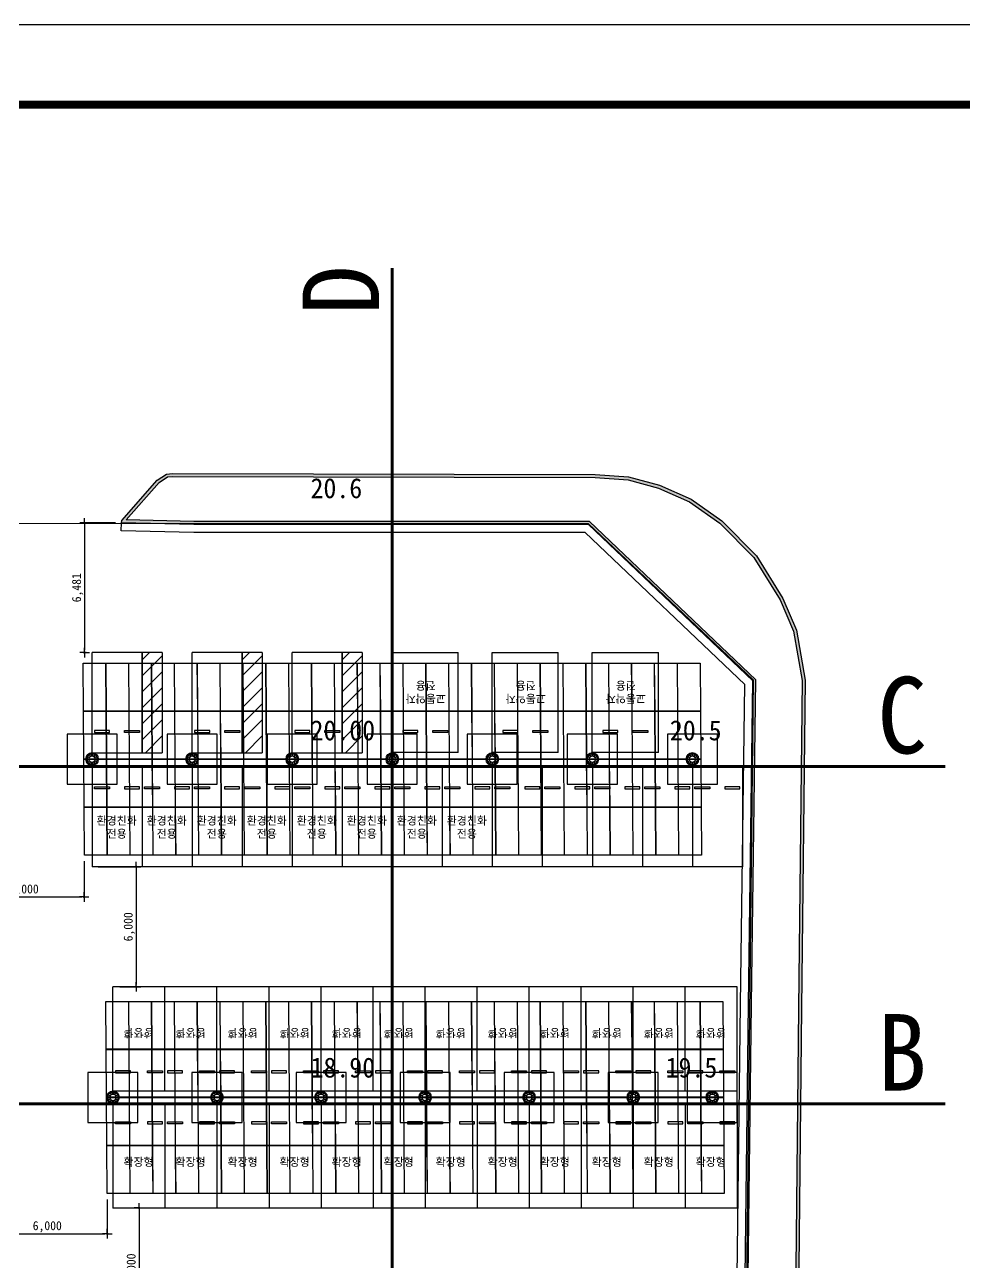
# Model space of a CAD drawing. Header units: millimetres. Extents: x 10297564 to 11610295, y -9287743 to -8409454.
# Drawn here: x 10612164 to 10659118, y -9230774 to -9168943 of the extents above; entities that cross this region are included whole.
import ezdxf
from ezdxf.enums import TextEntityAlignment as Align

# ---------------------------------------------------------------- set-up
doc = ezdxf.new("R2010")
doc.units = ezdxf.units.MM
doc.header["$LTSCALE"] = 100
for name, color, linetype, lineweight in [('Anchor Bolt', 2, 'Continuous', 0), ('BasePlate', 2, 'Continuous', 0), ('TITLE', 7, 'Continuous', 0)]:
    doc.layers.add(name, color=color, linetype=linetype, lineweight=lineweight)
for name, color, linetype in [('BOX', 7, 'Continuous'), ('BOX_Def', 8, 'Continuous'), ('CON', 2, 'Continuous'), ('E-BACK', 8, 'Continuous'), ('L형측구', 105, 'Continuous'), ('module', 5, 'Continuous'), ('PLATE', 6, 'Continuous'), ('TEX', 3, 'Continuous'), ('단면도', 140, 'Continuous'), ('지적', 6, 'Continuous'), ('표기', 6, 'Continuous'), ('현황선', 4, 'Continuous')]:
    doc.layers.add(name, color=color, linetype=linetype)
doc.styles.add('HL-S1', font='DotumChe.ttf')
doc.styles.add('KSHP', font='DotumChe.ttf')
doc.styles.add('각헤드라인엠', font='H2HDRM.TTF')
doc.dimstyles.new('HL-300', dxfattribs={"dimscale": 150, "dimtxt": 3, "dimasz": 0.8, "dimexe": 1.5, "dimexo": 2, "dimgap": 0.5, "dimtad": 1, "dimdec": 0, "dimzin": 0, "dimdsep": 46, "dimlunit": 6, "dimtxsty": 'HL-S1', "dimblk": 'HL-DOT', "dimcen": 1.5, "dimdle": 1.5, "dimclrd": 256, "dimclre": 256, "dimclrt": 3, "dimadec": 0, "dimazin": 0, "dimtfac": 1, "dimtdec": 0, "dimtix": 1, "dimtmove": 2, "dimatfit": 3, "dimldrblk": 'DOTSMALL', "dimfxl": 1.5, "dimtolj": 1, "dimtzin": 0, "dimlwd": -1, "dimarcsym": 0})

# ---------------------------------------------------------------- blocks, each defined once
blk = doc.blocks.new('A$C78AD5415')
at = {"layer": 'BOX', "const_width": 2}
blk.add_lwpolyline([(40, 20), (40, 574), (811, 574), (811, 20)], close=True, dxfattribs=at)
at = {"layer": 'BOX_Def'}
blk.add_lwpolyline([(0, 0), (841, 0), (841, 594), (0, 594)], close=True, dxfattribs=at)
blk = doc.blocks.new('HL-DOT')
at = {"color": 0, "linetype": 'ByBlock'}
for q in [(-2, 0), (0, 2), (0, -2), (2, 0)]:
    blk.add_line((0, 0), q, dxfattribs=at)
at = {"color": 0, "linetype": 'ByBlock', "const_width": 0.5}
blk.add_lwpolyline([(-0.25, 0, 1), (0.25, 0, 1)], format="xyb", close=True, dxfattribs=at)
blk = doc.blocks.new('*D890')
at = {"linetype": 'Continuous', "lineweight": -2, "ltscale": 2, "transparency": 16777216}
for p, q in [((10616693, -9193832), (10614927, -9193832)), ((10615230, -9200313), (10614927, -9200313))]:
    blk.add_line(p, q, dxfattribs=at)
at = {"ltscale": 2, "transparency": 16777216}
blk.add_line((10615152, -9193952), (10615152, -9200193), dxfattribs=at)
at = {"layer": 'defpoints', "color": 0, "linetype": 'Continuous', "ltscale": 2, "transparency": 16777216}
for p in [(10616993, -9193832), (10615152, -9200313), (10615530, -9200313)]:
    blk.add_point(p, dxfattribs=at)
at = {"linetype": 'Continuous', "ltscale": 2, "transparency": 16777216, "xscale": 120, "yscale": 120, "zscale": 120}
for p, rotation in [((10615152, -9193832), 90), ((10615152, -9200313), 270)]:
    blk.add_blockref('HL-DOT', p, dxfattribs=dict(at, rotation=rotation))
at = {"color": 3, "linetype": 'Continuous', "ltscale": 2, "transparency": 16777216, "insert": (10614809, -9197072), "char_height": 450, "attachment_point": 5, "rotation": 90, "style": 'HL-S1'}
blk.add_mtext('\\A1;6,481', dxfattribs=at)
blk = doc.blocks.new('_DotSmall')
at = {"color": 0, "linetype": 'ByBlock', "const_width": 0.5}
blk.add_lwpolyline([(-0.0625, 0, 1), (0.0625, 0, 1)], format="xyb", close=True, dxfattribs=at)
blk = doc.blocks.new('*D891')
at = {"linetype": 'Continuous', "lineweight": -2, "ltscale": 2, "transparency": 16777216}
for p, q in [((10615135, -9210734), (10615135, -9212746)), ((10609135, -9211103), (10609135, -9212746))]:
    blk.add_line(p, q, dxfattribs=at)
at = {"ltscale": 2, "transparency": 16777216}
blk.add_line((10609255, -9212521), (10615015, -9212521), dxfattribs=at)
at = {"layer": 'defpoints', "color": 0, "linetype": 'Continuous', "ltscale": 2, "transparency": 16777216}
for p in [(10609135, -9210803), (10615135, -9210434), (10615135, -9212521)]:
    blk.add_point(p, dxfattribs=at)
at = {"linetype": 'Continuous', "ltscale": 2, "transparency": 16777216, "xscale": 120, "yscale": 120, "zscale": 120, "rotation": 180}
blk.add_blockref('HL-DOT', (10609135, -9212521), dxfattribs=at)
at = {"linetype": 'Continuous', "ltscale": 2, "transparency": 16777216, "xscale": 120, "yscale": 120, "zscale": 120}
blk.add_blockref('HL-DOT', (10615135, -9212521), dxfattribs=at)
at = {"color": 3, "linetype": 'Continuous', "ltscale": 2, "transparency": 16777216, "insert": (10612135, -9212178), "char_height": 450, "attachment_point": 5, "style": 'HL-S1'}
blk.add_mtext('\\A1;6,000', dxfattribs=at)
blk = doc.blocks.new('*D892')
at = {"linetype": 'Continuous', "lineweight": -2, "ltscale": 2, "transparency": 16777216}
for p, q in [((10610290, -9227953), (10610290, -9229571)), ((10616290, -9227634), (10616290, -9229571))]:
    blk.add_line(p, q, dxfattribs=at)
at = {"ltscale": 2, "transparency": 16777216}
blk.add_line((10610410, -9229346), (10616170, -9229346), dxfattribs=at)
at = {"layer": 'defpoints', "color": 0, "linetype": 'Continuous', "ltscale": 2, "transparency": 16777216}
for p in [(10616290, -9227334), (10610290, -9227653), (10616290, -9229346)]:
    blk.add_point(p, dxfattribs=at)
at = {"linetype": 'Continuous', "ltscale": 2, "transparency": 16777216, "xscale": 120, "yscale": 120, "zscale": 120, "rotation": 180}
blk.add_blockref('HL-DOT', (10610290, -9229346), dxfattribs=at)
at = {"linetype": 'Continuous', "ltscale": 2, "transparency": 16777216, "xscale": 120, "yscale": 120, "zscale": 120}
blk.add_blockref('HL-DOT', (10616290, -9229346), dxfattribs=at)
at = {"color": 3, "linetype": 'Continuous', "ltscale": 2, "transparency": 16777216, "insert": (10613290, -9229003), "char_height": 450, "attachment_point": 5, "style": 'HL-S1'}
blk.add_mtext('\\A1;6,000', dxfattribs=at)
blk = doc.blocks.new('*D895')
at = {"linetype": 'Continuous', "lineweight": -2, "ltscale": 2, "transparency": 16777216}
for p, q in [((10615830, -9211013), (10617958, -9211013)), ((10616918, -9217013), (10617958, -9217013))]:
    blk.add_line(p, q, dxfattribs=at)
at = {"ltscale": 2, "transparency": 16777216}
blk.add_line((10617733, -9211133), (10617733, -9216893), dxfattribs=at)
at = {"layer": 'defpoints', "color": 0, "linetype": 'Continuous', "ltscale": 2, "transparency": 16777216}
for p in [(10615530, -9211013), (10616618, -9217013), (10617733, -9217013)]:
    blk.add_point(p, dxfattribs=at)
at = {"linetype": 'Continuous', "ltscale": 2, "transparency": 16777216, "xscale": 120, "yscale": 120, "zscale": 120}
for p, rotation in [((10617733, -9211013), 90), ((10617733, -9217013), 270)]:
    blk.add_blockref('HL-DOT', p, dxfattribs=dict(at, rotation=rotation))
at = {"color": 3, "linetype": 'Continuous', "ltscale": 2, "transparency": 16777216, "insert": (10617390, -9214013), "char_height": 450, "attachment_point": 5, "rotation": 90, "style": 'HL-S1'}
blk.add_mtext('\\A1;6,000', dxfattribs=at)
blk = doc.blocks.new('*D897')
at = {"linetype": 'Continuous', "lineweight": -2, "ltscale": 2, "transparency": 16777216}
for p, q in [((10616918, -9228063), (10618104, -9228063)), ((10616728, -9234063), (10618104, -9234063))]:
    blk.add_line(p, q, dxfattribs=at)
at = {"ltscale": 2, "transparency": 16777216}
blk.add_line((10617879, -9228183), (10617879, -9233943), dxfattribs=at)
at = {"layer": 'defpoints', "color": 0, "linetype": 'Continuous', "ltscale": 2, "transparency": 16777216}
for p in [(10616618, -9228063), (10616428, -9234063), (10617879, -9234063)]:
    blk.add_point(p, dxfattribs=at)
at = {"linetype": 'Continuous', "ltscale": 2, "transparency": 16777216, "xscale": 120, "yscale": 120, "zscale": 120}
for p, rotation in [((10617879, -9228063), 90), ((10617879, -9234063), 270)]:
    blk.add_blockref('HL-DOT', p, dxfattribs=dict(at, rotation=rotation))
at = {"color": 3, "linetype": 'Continuous', "ltscale": 2, "transparency": 16777216, "insert": (10617536, -9231063), "char_height": 450, "attachment_point": 5, "rotation": 90, "style": 'HL-S1'}
blk.add_mtext('\\A1;6,000', dxfattribs=at)
blk = doc.blocks.new('장애인주차')
at = {"color": 8, "linetype": 'ByBlock', "ltscale": 1.8}
for p, q in [((10523570, -9700603), (10520070, -9700603)), ((10520070, -9705603), (10520070, -9700603)), ((10522570, -9705603), (10522570, -9700603)), ((10520945, -9704503), (10520195, -9704503)), ((10520195, -9704503), (10520195, -9704603)), ((10520195, -9704603), (10520945, -9704603)), ((10520945, -9704603), (10520945, -9704503)), ((10521695, -9704503), (10522445, -9704503)), ((10521695, -9704603), (10521695, -9704503)), ((10522445, -9704603), (10521695, -9704603)), ((10522445, -9704503), (10522445, -9704603)), ((10520070, -9705603), (10523570, -9705603))]:
    blk.add_line(p, q, dxfattribs=at)
at = {"color": 8, "ltscale": 1.8}
for p, q in [((10522570, -9700603), (10522570, -9705603)), ((10522570, -9700965), (10522932, -9700603)), ((10522570, -9701765), (10523570, -9700765)), ((10523570, -9700603), (10523570, -9705603)), ((10522570, -9702565), (10523570, -9701565)), ((10522570, -9703365), (10523570, -9702365)), ((10522570, -9704165), (10523570, -9703165)), ((10522570, -9704965), (10523570, -9703965)), ((10522732, -9705603), (10523570, -9704765))]:
    blk.add_line(p, q, dxfattribs=at)
blk = doc.blocks.new('일반주차')
at = {"color": 8, "linetype": 'ByBlock', "ltscale": 1.8}
for p, q in [((10522570, -9706491), (10520070, -9706491)), ((10520070, -9711491), (10520070, -9706491)), ((10522570, -9711491), (10522570, -9706491)), ((10520945, -9710391), (10520195, -9710391)), ((10520195, -9710391), (10520195, -9710491)), ((10520195, -9710491), (10520945, -9710491)), ((10520945, -9710491), (10520945, -9710391)), ((10521695, -9710391), (10522445, -9710391)), ((10521695, -9710491), (10521695, -9710391)), ((10522445, -9710491), (10521695, -9710491)), ((10522445, -9710391), (10522445, -9710491)), ((10520070, -9711491), (10522570, -9711491))]:
    blk.add_line(p, q, dxfattribs=at)
blk = doc.blocks.new('약자주차')
at = {"color": 8, "linetype": 'ByBlock', "ltscale": 1.8}
for p, q in [((11405711, -10182275), (11409011, -10182275)), ((11405711, -10182275), (11405711, -10187275)), ((11409011, -10182275), (11409011, -10187275)), ((11406236, -10183375), (11406236, -10183275)), ((11406236, -10183275), (11406986, -10183275)), ((11406986, -10183375), (11406236, -10183375)), ((11406986, -10183275), (11406986, -10183375)), ((11408486, -10183275), (11407736, -10183275)), ((11407736, -10183275), (11407736, -10183375)), ((11407736, -10183375), (11408486, -10183375)), ((11408486, -10183375), (11408486, -10183275)), ((11409011, -10187275), (11405711, -10187275))]:
    blk.add_line(p, q, dxfattribs=at)
at = {"layer": 'TEX', "color": 6, "style": '각헤드라인엠'}
for s, p in [('교통약자', (11407339, -10185175)), ('전용', (11407339, -10185827))]:
    blk.add_text(s, height=400, dxfattribs=at).set_placement(p, align=Align.CENTER)
blk = doc.blocks.new('환경주차')
at = {"color": 8, "linetype": 'ByBlock', "ltscale": 1.8}
for p, q in [((11395581, -10182414), (11398081, -10182414)), ((11395581, -10182414), (11395581, -10187414)), ((11398081, -10182414), (11398081, -10187414)), ((11395706, -10183514), (11395706, -10183414)), ((11395706, -10183414), (11396456, -10183414)), ((11396456, -10183414), (11396456, -10183514)), ((11397956, -10183414), (11397206, -10183414)), ((11397206, -10183414), (11397206, -10183514)), ((11397956, -10183514), (11397956, -10183414)), ((11396456, -10183514), (11395706, -10183514)), ((11397206, -10183514), (11397956, -10183514)), ((11398081, -10187414), (11395581, -10187414))]:
    blk.add_line(p, q, dxfattribs=at)
at = {"layer": 'TEX', "color": 5, "style": '각헤드라인엠'}
for s, p in [('환경친화', (11396810, -10185314)), ('전용', (11396810, -10185967))]:
    blk.add_text(s, height=400, dxfattribs=at).set_placement(p, align=Align.CENTER)
blk = doc.blocks.new('확장주차')
at = {"color": 8, "linetype": 'ByBlock', "ltscale": 1.8}
for p, q in [((11400182, -10181968), (11402782, -10181968)), ((11400182, -10181968), (11400182, -10187168)), ((11402782, -10181968), (11402782, -10187168)), ((11400307, -10182968), (11400307, -10182868)), ((11400307, -10182868), (11401057, -10182868)), ((11401057, -10182868), (11401057, -10182968)), ((11402657, -10182868), (11401907, -10182868)), ((11401907, -10182868), (11401907, -10182968)), ((11402657, -10182968), (11402657, -10182868)), ((11401057, -10182968), (11400307, -10182968)), ((11401907, -10182968), (11402657, -10182968)), ((11402782, -10187168), (11400182, -10187168))]:
    blk.add_line(p, q, dxfattribs=at)
at = {"layer": 'TEX', "color": 3, "style": '각헤드라인엠'}
blk.add_text('확장형', height=400, dxfattribs=at).set_placement((11401461, -10185068), align=Align.CENTER)
blk = doc.blocks.new('ANCHOR_BOLT-PLAN-M24')
at = {"layer": 'E-BACK'}
for p, q in [((-26, 0), (26, 0)), ((-20, -4), (-18, 3)), ((0, 21), (-18, 10)), ((-18, 10), (-18, -10)), ((-13, 16), (-15, 12)), ((-13, 16), (-6, 17)), ((0, 26), (0, -26)), ((18, 10), (0, 21)), ((7, 20), (3, 19)), ((7, 20), (12, 14)), ((18, -10), (18, 10)), ((20, 4), (18, 7)), ((20, 4), (18, -3)), ((-20, -4), (-18, -7)), ((-18, -10), (0, -21)), ((-7, -20), (-12, -14)), ((-7, -20), (-3, -19)), ((0, -21), (18, -10)), ((13, -16), (6, -17)), ((13, -16), (15, -12))]:
    blk.add_line(p, q, dxfattribs=at)
for radius in [22, 12]:
    blk.add_circle((0, 0), radius, dxfattribs=at)
blk = doc.blocks.new('기초')
at = {"layer": 'BasePlate'}
for radius in [325, 159, 151]:
    blk.add_circle((10406084, -9713701), radius, dxfattribs=at)
at = {"layer": 'CON'}
blk.add_lwpolyline([(10404834, -9714951), (10407334, -9714951), (10407334, -9712451), (10404834, -9712451)], close=True, dxfattribs=at)
at = {"layer": 'PLATE'}
for points in [[(10405949, -9713616), (10405943, -9713627), (10405824, -9713558), (10405830, -9713548), (10405949, -9713616)], [(10406010, -9713560), (10405999, -9713566), (10405931, -9713447), (10405941, -9713441), (10406010, -9713560)], [(10406090, -9713542), (10406078, -9713542), (10406078, -9713405), (10406090, -9713405), (10406090, -9713542)], [(10406169, -9713566), (10406158, -9713560), (10406227, -9713441), (10406237, -9713447), (10406169, -9713566)], [(10406225, -9713627), (10406219, -9713616), (10406338, -9713548), (10406344, -9713558), (10406225, -9713627)], [(10405925, -9713695), (10405925, -9713707), (10405788, -9713707), (10405788, -9713695), (10405925, -9713695)], [(10405943, -9713775), (10405949, -9713786), (10405830, -9713854), (10405824, -9713844), (10405943, -9713775)], [(10405999, -9713836), (10406010, -9713842), (10405941, -9713961), (10405931, -9713955), (10405999, -9713836)], [(10406078, -9713860), (10406090, -9713860), (10406090, -9713997), (10406078, -9713997), (10406078, -9713860)], [(10406158, -9713842), (10406169, -9713836), (10406237, -9713955), (10406227, -9713961), (10406158, -9713842)], [(10406219, -9713786), (10406225, -9713775), (10406344, -9713844), (10406338, -9713854), (10406219, -9713786)], [(10406243, -9713707), (10406243, -9713695), (10406381, -9713695), (10406381, -9713707), (10406243, -9713707)]]:
    blk.add_lwpolyline(points, dxfattribs=at)
at = {"layer": 'Anchor Bolt'}
for p in [(10405886, -9713503), (10406012, -9713431), (10406157, -9713431), (10406282, -9713503), (10405814, -9713629), (10405814, -9713773), (10405886, -9713899), (10406012, -9713971), (10406157, -9713971), (10406282, -9713899), (10406355, -9713629), (10406355, -9713773)]:
    blk.add_blockref('ANCHOR_BOLT-PLAN-M24', p, dxfattribs=at)

msp = doc.modelspace()

# ---------------------------------------------------------------- hatches: boundary and pattern name
at = {"layer": '현황선'}
h = msp.add_hatch(color=8, dxfattribs=at)
h.dxf.hatch_style = 1
h.paths.add_polyline_path([(10590312.2, -9255420), (10588699.7, -9253411.6), (10588741.9, -9253256.6), (10623353.7, -9253189.9), (10642332.1, -9253168.9), (10647999.4, -9247347.9), (10648139.5, -9234220.8), (10648334.9, -9217898.1), (10648545.5, -9201729.5), (10640332, -9193912.9), (10620618.1, -9193906.1), (10616993.4, -9193831.8), (10617013, -9193707.8), (10618779.7, -9191693.7), (10619252.2, -9191389.7), (10619549.9, -9191370.1), (10640674, -9191416.2), (10642341, -9191525.1), (10643886.5, -9191952.2), (10645462.3, -9192653.2), (10646994.8, -9193729.2), (10648727.6, -9195472.5), (10650044.7, -9197609.9), (10650733.6, -9199194.3), (10651165.1, -9201693.7), (10650984.2, -9218084), (10650823.1, -9234300.5), (10650669.8, -9247364.1), (10650494.5, -9249287.7), (10649889.6, -9251254.1), (10648835.8, -9252910.8), (10647374.8, -9254221.4), (10646031.4, -9255013), (10644618.5, -9255471.1), (10643613.2, -9255595.2), (10623203.7, -9255724.6), (10591042.2, -9255740.4), (10590550.6, -9255563.7)])
h.paths.add_polyline_path([(10590412.5, -9255305.3), (10588887.9, -9253406.3), (10623353.9, -9253339.9), (10642395.5, -9253318.8), (10648148.7, -9247409.5), (10648289.5, -9234222.5), (10648484.8, -9217900), (10648696.4, -9201665.9), (10640392, -9193762.9), (10620619.7, -9193756.1), (10617231, -9193686.7), (10618878.6, -9191808.4), (10619300.8, -9191536.8), (10619554.6, -9191520.1), (10640669, -9191566.2), (10642315.9, -9191673.8), (10643835.7, -9192093.8), (10645388, -9192784.3), (10646897.8, -9193844.3), (10648609, -9195565.9), (10649911.4, -9197679.5), (10650588.9, -9199237.6), (10651015, -9201705.8), (10650834.2, -9218082.4), (10650673.1, -9234298.9), (10650519.8, -9247356.4), (10650346.5, -9249258.6), (10649752.2, -9251190.7), (10648720.3, -9252812.9), (10647285.8, -9254099.8), (10645969.4, -9254875.4), (10644585.9, -9255324), (10643603.5, -9255445.2), (10623203.2, -9255574.6), (10591068.3, -9255590.4), (10590615.3, -9255427.6)], flags=16)

# ---------------------------------------------------------------- linework, layer by layer
at = {"layer": 'L형측구', "color": 3}
msp.add_lwpolyline([(10648139.5, -9234220.8), (10648334.9, -9217898.1), (10648545.5, -9201729.5), (10640332, -9193912.9), (10620618.1, -9193906.1), (10616993.4, -9193831.8), (10617013, -9193707.8), (10618779.7, -9191693.7), (10619252.2, -9191389.7), (10619549.9, -9191370.1), (10640674, -9191416.2), (10642341, -9191525.1), (10643886.5, -9191952.2), (10645462.3, -9192653.2), (10646994.8, -9193729.2), (10648727.6, -9195472.5), (10650044.7, -9197609.9), (10650733.6, -9199194.3), (10651165.1, -9201693.7), (10650984.2, -9218084), (10650823.1, -9234300.5)], dxfattribs=at)
at = {"layer": 'module', "linetype": 'Continuous', "ltscale": 2}
for points in [[(10615075.9, -9200841.7), (10616208.3, -9200841.7), (10616226.3, -9203232.5), (10615093.8, -9203232.5), (10615075.9, -9200841.7)], [(10616218.3, -9200841.7), (10617350.8, -9200841.7), (10617368.8, -9203232.5), (10616236.3, -9203232.5), (10616218.3, -9200841.7)], [(10617360.8, -9200841.7), (10618493.3, -9200841.7), (10618511.3, -9203232.5), (10617378.8, -9203232.5), (10617360.8, -9200841.7)], [(10618503.3, -9200841.7), (10619635.8, -9200841.7), (10619653.7, -9203232.5), (10618521.2, -9203232.5), (10618503.3, -9200841.7)], [(10619645.8, -9200841.7), (10620778.3, -9200841.7), (10620796.2, -9203232.5), (10619663.7, -9203232.5), (10619645.8, -9200841.7)], [(10620788.3, -9200841.7), (10621920.7, -9200841.7), (10621938.7, -9203232.5), (10620806.2, -9203232.5), (10620788.3, -9200841.7)], [(10621930.7, -9200841.7), (10623063.2, -9200841.7), (10623081.2, -9203232.5), (10621948.7, -9203232.5), (10621930.7, -9200841.7)], [(10623073.2, -9200841.7), (10624205.7, -9200841.7), (10624223.7, -9203232.5), (10623091.2, -9203232.5), (10623073.2, -9200841.7)], [(10624215.7, -9200841.7), (10625348.2, -9200841.7), (10625366.1, -9203232.5), (10624233.7, -9203232.5), (10624215.7, -9200841.7)], [(10625358.2, -9200841.7), (10626490.7, -9200841.7), (10626508.6, -9203232.5), (10625376.1, -9203232.5), (10625358.2, -9200841.7)], [(10626500.7, -9200841.7), (10627633.2, -9200841.7), (10627651.1, -9203232.5), (10626518.6, -9203232.5), (10626500.7, -9200841.7)], [(10627643.2, -9200841.7), (10628775.6, -9200841.7), (10628793.6, -9203232.5), (10627661.1, -9203232.5), (10627643.2, -9200841.7)], [(10628785.6, -9200841.7), (10629918.1, -9200841.7), (10629936.1, -9203232.5), (10628803.6, -9203232.5), (10628785.6, -9200841.7)], [(10629928.1, -9200841.7), (10631060.6, -9200841.7), (10631078.6, -9203232.5), (10629946.1, -9203232.5), (10629928.1, -9200841.7)], [(10631070.6, -9200841.7), (10632203.1, -9200841.7), (10632221, -9203232.5), (10631088.5, -9203232.5), (10631070.6, -9200841.7)], [(10632213.1, -9200841.7), (10633345.6, -9200841.7), (10633363.5, -9203232.5), (10632231, -9203232.5), (10632213.1, -9200841.7)], [(10633355.6, -9200841.7), (10634488.1, -9200841.7), (10634506, -9203232.5), (10633373.5, -9203232.5), (10633355.6, -9200841.7)], [(10634498, -9200841.7), (10635630.5, -9200841.7), (10635648.5, -9203232.5), (10634516, -9203232.5), (10634498, -9200841.7)], [(10635640.5, -9200841.7), (10636773, -9200841.7), (10636791, -9203232.5), (10635658.5, -9203232.5), (10635640.5, -9200841.7)], [(10636783, -9200841.7), (10637915.5, -9200841.7), (10637933.4, -9203232.5), (10636801, -9203232.5), (10636783, -9200841.7)], [(10637925.5, -9200841.7), (10639058, -9200841.7), (10639075.9, -9203232.5), (10637943.4, -9203232.5), (10637925.5, -9200841.7)], [(10639068, -9200841.7), (10640200.5, -9200841.7), (10640218.4, -9203232.5), (10639085.9, -9203232.5), (10639068, -9200841.7)], [(10640210.5, -9200841.7), (10641342.9, -9200841.7), (10641360.9, -9203232.5), (10640228.4, -9203232.5), (10640210.5, -9200841.7)], [(10641352.9, -9200841.7), (10642485.4, -9200841.7), (10642503.4, -9203232.5), (10641370.9, -9203232.5), (10641352.9, -9200841.7)], [(10642495.4, -9200841.7), (10643627.9, -9200841.7), (10643645.9, -9203232.5), (10642513.4, -9203232.5), (10642495.4, -9200841.7)], [(10643637.9, -9200841.7), (10644770.4, -9200841.7), (10644788.3, -9203232.5), (10643655.8, -9203232.5), (10643637.9, -9200841.7)], [(10644780.4, -9200841.7), (10645912.9, -9200841.7), (10645930.8, -9203232.5), (10644798.3, -9203232.5), (10644780.4, -9200841.7)], [(10615093.9, -9203242.2), (10616226.4, -9203242.2), (10616244.3, -9205633), (10615111.8, -9205633), (10615093.9, -9203242.2)], [(10616236.4, -9203242.2), (10617368.8, -9203242.2), (10617386.8, -9205633), (10616254.3, -9205633), (10616236.4, -9203242.2)], [(10617378.8, -9203242.2), (10618511.3, -9203242.2), (10618529.3, -9205633), (10617396.8, -9205633), (10617378.8, -9203242.2)], [(10618521.3, -9203242.2), (10619653.8, -9203242.2), (10619671.8, -9205633), (10618539.3, -9205633), (10618521.3, -9203242.2)], [(10619663.8, -9203242.2), (10620796.3, -9203242.2), (10620814.2, -9205633), (10619681.7, -9205633), (10619663.8, -9203242.2)], [(10620806.3, -9203242.2), (10621938.8, -9203242.2), (10621956.7, -9205633), (10620824.2, -9205633), (10620806.3, -9203242.2)], [(10621948.8, -9203242.2), (10623081.3, -9203242.2), (10623099.2, -9205633), (10621966.7, -9205633), (10621948.8, -9203242.2)], [(10623091.2, -9203242.2), (10624223.7, -9203242.2), (10624241.7, -9205633), (10623109.2, -9205633), (10623091.2, -9203242.2)], [(10624233.7, -9203242.2), (10625366.2, -9203242.2), (10625384.2, -9205633), (10624251.7, -9205633), (10624233.7, -9203242.2)], [(10625376.2, -9203242.2), (10626508.7, -9203242.2), (10626526.6, -9205633), (10625394.2, -9205633), (10625376.2, -9203242.2)], [(10626518.7, -9203242.2), (10627651.2, -9203242.2), (10627669.1, -9205633), (10626536.6, -9205633), (10626518.7, -9203242.2)], [(10627661.2, -9203242.2), (10628793.7, -9203242.2), (10628811.6, -9205633), (10627679.1, -9205633), (10627661.2, -9203242.2)], [(10628803.7, -9203242.2), (10629936.1, -9203242.2), (10629954.1, -9205633), (10628821.6, -9205633), (10628803.7, -9203242.2)], [(10629946.1, -9203242.2), (10631078.6, -9203242.2), (10631096.6, -9205633), (10629964.1, -9205633), (10629946.1, -9203242.2)], [(10631088.6, -9203242.2), (10632221.1, -9203242.2), (10632239.1, -9205633), (10631106.6, -9205633), (10631088.6, -9203242.2)], [(10632231.1, -9203242.2), (10633363.6, -9203242.2), (10633381.5, -9205633), (10632249, -9205633), (10632231.1, -9203242.2)], [(10633373.6, -9203242.2), (10634506.1, -9203242.2), (10634524, -9205633), (10633391.5, -9205633), (10633373.6, -9203242.2)], [(10634516.1, -9203242.2), (10635648.6, -9203242.2), (10635666.5, -9205633), (10634534, -9205633), (10634516.1, -9203242.2)], [(10635658.5, -9203242.2), (10636791, -9203242.2), (10636809, -9205633), (10635676.5, -9205633), (10635658.5, -9203242.2)], [(10636801, -9203242.2), (10637933.5, -9203242.2), (10637951.5, -9205633), (10636819, -9205633), (10636801, -9203242.2)], [(10637943.5, -9203242.2), (10639076, -9203242.2), (10639093.9, -9205633), (10637961.5, -9205633), (10637943.5, -9203242.2)], [(10639086, -9203242.2), (10640218.5, -9203242.2), (10640236.4, -9205633), (10639103.9, -9205633), (10639086, -9203242.2)], [(10640228.5, -9203242.2), (10641361, -9203242.2), (10641378.9, -9205633), (10640246.4, -9205633), (10640228.5, -9203242.2)], [(10641371, -9203242.2), (10642503.4, -9203242.2), (10642521.4, -9205633), (10641388.9, -9205633), (10641371, -9203242.2)], [(10642513.4, -9203242.2), (10643645.9, -9203242.2), (10643663.9, -9205633), (10642531.4, -9205633), (10642513.4, -9203242.2)], [(10643655.9, -9203242.2), (10644788.4, -9203242.2), (10644806.4, -9205633), (10643673.9, -9205633), (10643655.9, -9203242.2)], [(10644798.4, -9203242.2), (10645930.9, -9203242.2), (10645948.8, -9205633), (10644816.3, -9205633), (10644798.4, -9203242.2)], [(10615111.9, -9205642.7), (10616244.4, -9205642.7), (10616262.3, -9208033.5), (10615129.8, -9208033.5), (10615111.9, -9205642.7)], [(10616254.4, -9205642.7), (10617386.9, -9205642.7), (10617404.8, -9208033.5), (10616272.3, -9208033.5), (10616254.4, -9205642.7)], [(10617396.9, -9205642.7), (10618529.3, -9205642.7), (10618547.3, -9208033.5), (10617414.8, -9208033.5), (10617396.9, -9205642.7)], [(10618539.3, -9205642.7), (10619671.8, -9205642.7), (10619689.8, -9208033.5), (10618557.3, -9208033.5), (10618539.3, -9205642.7)], [(10619681.8, -9205642.7), (10620814.3, -9205642.7), (10620832.3, -9208033.5), (10619699.8, -9208033.5), (10619681.8, -9205642.7)], [(10620824.3, -9205642.7), (10621956.8, -9205642.7), (10621974.7, -9208033.5), (10620842.2, -9208033.5), (10620824.3, -9205642.7)], [(10621966.8, -9205642.7), (10623099.3, -9205642.7), (10623117.2, -9208033.5), (10621984.7, -9208033.5), (10621966.8, -9205642.7)], [(10623109.3, -9205642.7), (10624241.8, -9205642.7), (10624259.7, -9208033.5), (10623127.2, -9208033.5), (10623109.3, -9205642.7)], [(10624251.7, -9205642.7), (10625384.2, -9205642.7), (10625402.2, -9208033.5), (10624269.7, -9208033.5), (10624251.7, -9205642.7)], [(10625394.2, -9205642.7), (10626526.7, -9205642.7), (10626544.7, -9208033.5), (10625412.2, -9208033.5), (10625394.2, -9205642.7)], [(10626536.7, -9205642.7), (10627669.2, -9205642.7), (10627687.1, -9208033.5), (10626554.7, -9208033.5), (10626536.7, -9205642.7)], [(10627679.2, -9205642.7), (10628811.7, -9205642.7), (10628829.6, -9208033.5), (10627697.1, -9208033.5), (10627679.2, -9205642.7)], [(10628821.7, -9205642.7), (10629954.2, -9205642.7), (10629972.1, -9208033.5), (10628839.6, -9208033.5), (10628821.7, -9205642.7)], [(10629964.2, -9205642.7), (10631096.6, -9205642.7), (10631114.6, -9208033.5), (10629982.1, -9208033.5), (10629964.2, -9205642.7)], [(10631106.6, -9205642.7), (10632239.1, -9205642.7), (10632257.1, -9208033.5), (10631124.6, -9208033.5), (10631106.6, -9205642.7)], [(10632249.1, -9205642.7), (10633381.6, -9205642.7), (10633399.6, -9208033.5), (10632267.1, -9208033.5), (10632249.1, -9205642.7)], [(10633391.6, -9205642.7), (10634524.1, -9205642.7), (10634542, -9208033.5), (10633409.5, -9208033.5), (10633391.6, -9205642.7)], [(10634534.1, -9205642.7), (10635666.6, -9205642.7), (10635684.5, -9208033.5), (10634552, -9208033.5), (10634534.1, -9205642.7)], [(10635676.6, -9205642.7), (10636809.1, -9205642.7), (10636827, -9208033.5), (10635694.5, -9208033.5), (10635676.6, -9205642.7)], [(10636819, -9205642.7), (10637951.5, -9205642.7), (10637969.5, -9208033.5), (10636837, -9208033.5), (10636819, -9205642.7)], [(10637961.5, -9205642.7), (10639094, -9205642.7), (10639112, -9208033.5), (10637979.5, -9208033.5), (10637961.5, -9205642.7)], [(10639104, -9205642.7), (10640236.5, -9205642.7), (10640254.4, -9208033.5), (10639122, -9208033.5), (10639104, -9205642.7)], [(10640246.5, -9205642.7), (10641379, -9205642.7), (10641396.9, -9208033.5), (10640264.4, -9208033.5), (10640246.5, -9205642.7)], [(10641389, -9205642.7), (10642521.5, -9205642.7), (10642539.4, -9208033.5), (10641406.9, -9208033.5), (10641389, -9205642.7)], [(10642531.5, -9205642.7), (10643663.9, -9205642.7), (10643681.9, -9208033.5), (10642549.4, -9208033.5), (10642531.5, -9205642.7)], [(10643673.9, -9205642.7), (10644806.4, -9205642.7), (10644824.4, -9208033.5), (10643691.9, -9208033.5), (10643673.9, -9205642.7)], [(10644816.4, -9205642.7), (10645948.9, -9205642.7), (10645966.9, -9208033.5), (10644834.4, -9208033.5), (10644816.4, -9205642.7)], [(10615129.9, -9208043.2), (10616262.4, -9208043.2), (10616280.3, -9210434), (10615147.9, -9210434), (10615129.9, -9208043.2)], [(10616272.4, -9208043.2), (10617404.9, -9208043.2), (10617422.8, -9210434), (10616290.3, -9210434), (10616272.4, -9208043.2)], [(10617414.9, -9208043.2), (10618547.4, -9208043.2), (10618565.3, -9210434), (10617432.8, -9210434), (10617414.9, -9208043.2)], [(10618557.4, -9208043.2), (10619689.8, -9208043.2), (10619707.8, -9210434), (10618575.3, -9210434), (10618557.4, -9208043.2)], [(10619699.8, -9208043.2), (10620832.3, -9208043.2), (10620850.3, -9210434), (10619717.8, -9210434), (10619699.8, -9208043.2)], [(10620842.3, -9208043.2), (10621974.8, -9208043.2), (10621992.8, -9210434), (10620860.3, -9210434), (10620842.3, -9208043.2)], [(10621984.8, -9208043.2), (10623117.3, -9208043.2), (10623135.2, -9210434), (10622002.7, -9210434), (10621984.8, -9208043.2)], [(10623127.3, -9208043.2), (10624259.8, -9208043.2), (10624277.7, -9210434), (10623145.2, -9210434), (10623127.3, -9208043.2)], [(10624269.8, -9208043.2), (10625402.3, -9208043.2), (10625420.2, -9210434), (10624287.7, -9210434), (10624269.8, -9208043.2)], [(10625412.2, -9208043.2), (10626544.7, -9208043.2), (10626562.7, -9210434), (10625430.2, -9210434), (10625412.2, -9208043.2)], [(10626554.7, -9208043.2), (10627687.2, -9208043.2), (10627705.2, -9210434), (10626572.7, -9210434), (10626554.7, -9208043.2)], [(10627697.2, -9208043.2), (10628829.7, -9208043.2), (10628847.6, -9210434), (10627715.2, -9210434), (10627697.2, -9208043.2)], [(10628839.7, -9208043.2), (10629972.2, -9208043.2), (10629990.1, -9210434), (10628857.6, -9210434), (10628839.7, -9208043.2)], [(10629982.2, -9208043.2), (10631114.7, -9208043.2), (10631132.6, -9210434), (10630000.1, -9210434), (10629982.2, -9208043.2)], [(10631124.7, -9208043.2), (10632257.1, -9208043.2), (10632275.1, -9210434), (10631142.6, -9210434), (10631124.7, -9208043.2)], [(10632267.1, -9208043.2), (10633399.6, -9208043.2), (10633417.6, -9210434), (10632285.1, -9210434), (10632267.1, -9208043.2)], [(10633409.6, -9208043.2), (10634542.1, -9208043.2), (10634560.1, -9210434), (10633427.6, -9210434), (10633409.6, -9208043.2)], [(10634552.1, -9208043.2), (10635684.6, -9208043.2), (10635702.5, -9210434), (10634570, -9210434), (10634552.1, -9208043.2)], [(10635694.6, -9208043.2), (10636827.1, -9208043.2), (10636845, -9210434), (10635712.5, -9210434), (10635694.6, -9208043.2)], [(10636837.1, -9208043.2), (10637969.6, -9208043.2), (10637987.5, -9210434), (10636855, -9210434), (10636837.1, -9208043.2)], [(10637979.5, -9208043.2), (10639112, -9208043.2), (10639130, -9210434), (10637997.5, -9210434), (10637979.5, -9208043.2)], [(10639122, -9208043.2), (10640254.5, -9208043.2), (10640272.5, -9210434), (10639140, -9210434), (10639122, -9208043.2)], [(10640264.5, -9208043.2), (10641397, -9208043.2), (10641414.9, -9210434), (10640282.5, -9210434), (10640264.5, -9208043.2)], [(10641407, -9208043.2), (10642539.5, -9208043.2), (10642557.4, -9210434), (10641424.9, -9210434), (10641407, -9208043.2)], [(10642549.5, -9208043.2), (10643682, -9208043.2), (10643699.9, -9210434), (10642567.4, -9210434), (10642549.5, -9208043.2)], [(10643692, -9208043.2), (10644824.4, -9208043.2), (10644842.4, -9210434), (10643709.9, -9210434), (10643692, -9208043.2)], [(10644834.4, -9208043.2), (10645966.9, -9208043.2), (10645984.9, -9210434), (10644852.4, -9210434), (10644834.4, -9208043.2)], [(10616217.9, -9217741.7), (10617350.4, -9217741.7), (10617368.3, -9220132.5), (10616235.9, -9220132.5), (10616217.9, -9217741.7)], [(10617360.4, -9217741.7), (10618492.9, -9217741.7), (10618510.8, -9220132.5), (10617378.3, -9220132.5), (10617360.4, -9217741.7)], [(10618502.9, -9217741.7), (10619635.4, -9217741.7), (10619653.3, -9220132.5), (10618520.8, -9220132.5), (10618502.9, -9217741.7)], [(10619645.4, -9217741.7), (10620777.8, -9217741.7), (10620795.8, -9220132.5), (10619663.3, -9220132.5), (10619645.4, -9217741.7)], [(10620787.8, -9217741.7), (10621920.3, -9217741.7), (10621938.3, -9220132.5), (10620805.8, -9220132.5), (10620787.8, -9217741.7)], [(10621930.3, -9217741.7), (10623062.8, -9217741.7), (10623080.8, -9220132.5), (10621948.3, -9220132.5), (10621930.3, -9217741.7)], [(10623072.8, -9217741.7), (10624205.3, -9217741.7), (10624223.2, -9220132.5), (10623090.7, -9220132.5), (10623072.8, -9217741.7)], [(10624215.3, -9217741.7), (10625347.8, -9217741.7), (10625365.7, -9220132.5), (10624233.2, -9220132.5), (10624215.3, -9217741.7)], [(10625357.8, -9217741.7), (10626490.3, -9217741.7), (10626508.2, -9220132.5), (10625375.7, -9220132.5), (10625357.8, -9217741.7)], [(10626500.2, -9217741.7), (10627632.7, -9217741.7), (10627650.7, -9220132.5), (10626518.2, -9220132.5), (10626500.2, -9217741.7)], [(10627642.7, -9217741.7), (10628775.2, -9217741.7), (10628793.2, -9220132.5), (10627660.7, -9220132.5), (10627642.7, -9217741.7)], [(10628785.2, -9217741.7), (10629917.7, -9217741.7), (10629935.6, -9220132.5), (10628803.2, -9220132.5), (10628785.2, -9217741.7)], [(10629927.7, -9217741.7), (10631060.2, -9217741.7), (10631078.1, -9220132.5), (10629945.6, -9220132.5), (10629927.7, -9217741.7)], [(10631070.2, -9217741.7), (10632202.7, -9217741.7), (10632220.6, -9220132.5), (10631088.1, -9220132.5), (10631070.2, -9217741.7)], [(10632212.7, -9217741.7), (10633345.1, -9217741.7), (10633363.1, -9220132.5), (10632230.6, -9220132.5), (10632212.7, -9217741.7)], [(10633355.1, -9217741.7), (10634487.6, -9217741.7), (10634505.6, -9220132.5), (10633373.1, -9220132.5), (10633355.1, -9217741.7)], [(10634497.6, -9217741.7), (10635630.1, -9217741.7), (10635648.1, -9220132.5), (10634515.6, -9220132.5), (10634497.6, -9217741.7)], [(10635640.1, -9217741.7), (10636772.6, -9217741.7), (10636790.5, -9220132.5), (10635658.1, -9220132.5), (10635640.1, -9217741.7)], [(10636782.6, -9217741.7), (10637915.1, -9217741.7), (10637933, -9220132.5), (10636800.5, -9220132.5), (10636782.6, -9217741.7)], [(10637925.1, -9217741.7), (10639057.6, -9217741.7), (10639075.5, -9220132.5), (10637943, -9220132.5), (10637925.1, -9217741.7)], [(10639067.5, -9217741.7), (10640200, -9217741.7), (10640218, -9220132.5), (10639085.5, -9220132.5), (10639067.5, -9217741.7)], [(10640210, -9217741.7), (10641342.5, -9217741.7), (10641360.5, -9220132.5), (10640228, -9220132.5), (10640210, -9217741.7)], [(10641352.5, -9217741.7), (10642485, -9217741.7), (10642502.9, -9220132.5), (10641370.5, -9220132.5), (10641352.5, -9217741.7)], [(10642495, -9217741.7), (10643627.5, -9217741.7), (10643645.4, -9220132.5), (10642512.9, -9220132.5), (10642495, -9217741.7)], [(10643637.5, -9217741.7), (10644770, -9217741.7), (10644787.9, -9220132.5), (10643655.4, -9220132.5), (10643637.5, -9217741.7)], [(10644780, -9217741.7), (10645912.4, -9217741.7), (10645930.4, -9220132.5), (10644797.9, -9220132.5), (10644780, -9217741.7)], [(10645922.4, -9217741.7), (10647054.9, -9217741.7), (10647072.9, -9220132.5), (10645940.4, -9220132.5), (10645922.4, -9217741.7)], [(10616235.9, -9220142.2), (10617368.4, -9220142.2), (10617386.4, -9222533), (10616253.9, -9222533), (10616235.9, -9220142.2)], [(10617378.4, -9220142.2), (10618510.9, -9220142.2), (10618528.8, -9222533), (10617396.4, -9222533), (10617378.4, -9220142.2)], [(10618520.9, -9220142.2), (10619653.4, -9220142.2), (10619671.3, -9222533), (10618538.8, -9222533), (10618520.9, -9220142.2)], [(10619663.4, -9220142.2), (10620795.9, -9220142.2), (10620813.8, -9222533), (10619681.3, -9222533), (10619663.4, -9220142.2)], [(10620805.9, -9220142.2), (10621938.3, -9220142.2), (10621956.3, -9222533), (10620823.8, -9222533), (10620805.9, -9220142.2)], [(10621948.3, -9220142.2), (10623080.8, -9220142.2), (10623098.8, -9222533), (10621966.3, -9222533), (10621948.3, -9220142.2)], [(10623090.8, -9220142.2), (10624223.3, -9220142.2), (10624241.3, -9222533), (10623108.8, -9222533), (10623090.8, -9220142.2)], [(10624233.3, -9220142.2), (10625365.8, -9220142.2), (10625383.7, -9222533), (10624251.3, -9222533), (10624233.3, -9220142.2)], [(10625375.8, -9220142.2), (10626508.3, -9220142.2), (10626526.2, -9222533), (10625393.7, -9222533), (10625375.8, -9220142.2)], [(10626518.3, -9220142.2), (10627650.8, -9220142.2), (10627668.7, -9222533), (10626536.2, -9222533), (10626518.3, -9220142.2)], [(10627660.8, -9220142.2), (10628793.2, -9220142.2), (10628811.2, -9222533), (10627678.7, -9222533), (10627660.8, -9220142.2)], [(10628803.2, -9220142.2), (10629935.7, -9220142.2), (10629953.7, -9222533), (10628821.2, -9222533), (10628803.2, -9220142.2)], [(10629945.7, -9220142.2), (10631078.2, -9220142.2), (10631096.1, -9222533), (10629963.7, -9222533), (10629945.7, -9220142.2)], [(10631088.2, -9220142.2), (10632220.7, -9220142.2), (10632238.6, -9222533), (10631106.1, -9222533), (10631088.2, -9220142.2)], [(10632230.7, -9220142.2), (10633363.2, -9220142.2), (10633381.1, -9222533), (10632248.6, -9222533), (10632230.7, -9220142.2)], [(10633373.2, -9220142.2), (10634505.6, -9220142.2), (10634523.6, -9222533), (10633391.1, -9222533), (10633373.2, -9220142.2)], [(10634515.6, -9220142.2), (10635648.1, -9220142.2), (10635666.1, -9222533), (10634533.6, -9222533), (10634515.6, -9220142.2)], [(10635658.1, -9220142.2), (10636790.6, -9220142.2), (10636808.6, -9222533), (10635676.1, -9222533), (10635658.1, -9220142.2)], [(10636800.6, -9220142.2), (10637933.1, -9220142.2), (10637951, -9222533), (10636818.6, -9222533), (10636800.6, -9220142.2)], [(10637943.1, -9220142.2), (10639075.6, -9220142.2), (10639093.5, -9222533), (10637961, -9222533), (10637943.1, -9220142.2)], [(10639085.6, -9220142.2), (10640218.1, -9220142.2), (10640236, -9222533), (10639103.5, -9222533), (10639085.6, -9220142.2)], [(10640228.1, -9220142.2), (10641360.5, -9220142.2), (10641378.5, -9222533), (10640246, -9222533), (10640228.1, -9220142.2)], [(10641370.5, -9220142.2), (10642503, -9220142.2), (10642521, -9222533), (10641388.5, -9222533), (10641370.5, -9220142.2)], [(10642513, -9220142.2), (10643645.5, -9220142.2), (10643663.4, -9222533), (10642531, -9222533), (10642513, -9220142.2)], [(10643655.5, -9220142.2), (10644788, -9220142.2), (10644805.9, -9222533), (10643673.4, -9222533), (10643655.5, -9220142.2)], [(10644798, -9220142.2), (10645930.5, -9220142.2), (10645948.4, -9222533), (10644815.9, -9222533), (10644798, -9220142.2)], [(10645940.5, -9220142.2), (10647072.9, -9220142.2), (10647090.9, -9222533), (10645958.4, -9222533), (10645940.5, -9220142.2)], [(10616254, -9222542.7), (10617386.4, -9222542.7), (10617404.4, -9224933.5), (10616271.9, -9224933.5), (10616254, -9222542.7)], [(10617396.4, -9222542.7), (10618528.9, -9222542.7), (10618546.9, -9224933.5), (10617414.4, -9224933.5), (10617396.4, -9222542.7)], [(10618538.9, -9222542.7), (10619671.4, -9222542.7), (10619689.3, -9224933.5), (10618556.9, -9224933.5), (10618538.9, -9222542.7)], [(10619681.4, -9222542.7), (10620813.9, -9222542.7), (10620831.8, -9224933.5), (10619699.3, -9224933.5), (10619681.4, -9222542.7)], [(10620823.9, -9222542.7), (10621956.4, -9222542.7), (10621974.3, -9224933.5), (10620841.8, -9224933.5), (10620823.9, -9222542.7)], [(10621966.4, -9222542.7), (10623098.8, -9222542.7), (10623116.8, -9224933.5), (10621984.3, -9224933.5), (10621966.4, -9222542.7)], [(10623108.8, -9222542.7), (10624241.3, -9222542.7), (10624259.3, -9224933.5), (10623126.8, -9224933.5), (10623108.8, -9222542.7)], [(10624251.3, -9222542.7), (10625383.8, -9222542.7), (10625401.8, -9224933.5), (10624269.3, -9224933.5), (10624251.3, -9222542.7)], [(10625393.8, -9222542.7), (10626526.3, -9222542.7), (10626544.2, -9224933.5), (10625411.8, -9224933.5), (10625393.8, -9222542.7)], [(10626536.3, -9222542.7), (10627668.8, -9222542.7), (10627686.7, -9224933.5), (10626554.2, -9224933.5), (10626536.3, -9222542.7)], [(10627678.8, -9222542.7), (10628811.3, -9222542.7), (10628829.2, -9224933.5), (10627696.7, -9224933.5), (10627678.8, -9222542.7)], [(10628821.3, -9222542.7), (10629953.7, -9222542.7), (10629971.7, -9224933.5), (10628839.2, -9224933.5), (10628821.3, -9222542.7)], [(10629963.7, -9222542.7), (10631096.2, -9222542.7), (10631114.2, -9224933.5), (10629981.7, -9224933.5), (10629963.7, -9222542.7)], [(10631106.2, -9222542.7), (10632238.7, -9222542.7), (10632256.6, -9224933.5), (10631124.2, -9224933.5), (10631106.2, -9222542.7)], [(10632248.7, -9222542.7), (10633381.2, -9222542.7), (10633399.1, -9224933.5), (10632266.6, -9224933.5), (10632248.7, -9222542.7)], [(10633391.2, -9222542.7), (10634523.7, -9222542.7), (10634541.6, -9224933.5), (10633409.1, -9224933.5), (10633391.2, -9222542.7)], [(10634533.7, -9222542.7), (10635666.1, -9222542.7), (10635684.1, -9224933.5), (10634551.6, -9224933.5), (10634533.7, -9222542.7)], [(10635676.1, -9222542.7), (10636808.6, -9222542.7), (10636826.6, -9224933.5), (10635694.1, -9224933.5), (10635676.1, -9222542.7)], [(10636818.6, -9222542.7), (10637951.1, -9222542.7), (10637969.1, -9224933.5), (10636836.6, -9224933.5), (10636818.6, -9222542.7)], [(10637961.1, -9222542.7), (10639093.6, -9222542.7), (10639111.5, -9224933.5), (10637979.1, -9224933.5), (10637961.1, -9222542.7)], [(10639103.6, -9222542.7), (10640236.1, -9222542.7), (10640254, -9224933.5), (10639121.5, -9224933.5), (10639103.6, -9222542.7)], [(10640246.1, -9222542.7), (10641378.6, -9222542.7), (10641396.5, -9224933.5), (10640264, -9224933.5), (10640246.1, -9222542.7)], [(10641388.6, -9222542.7), (10642521, -9222542.7), (10642539, -9224933.5), (10641406.5, -9224933.5), (10641388.6, -9222542.7)], [(10642531, -9222542.7), (10643663.5, -9222542.7), (10643681.5, -9224933.5), (10642549, -9224933.5), (10642531, -9222542.7)], [(10643673.5, -9222542.7), (10644806, -9222542.7), (10644823.9, -9224933.5), (10643691.5, -9224933.5), (10643673.5, -9222542.7)], [(10644816, -9222542.7), (10645948.5, -9222542.7), (10645966.4, -9224933.5), (10644833.9, -9224933.5), (10644816, -9222542.7)], [(10645958.5, -9222542.7), (10647091, -9222542.7), (10647108.9, -9224933.5), (10645976.4, -9224933.5), (10645958.5, -9222542.7)], [(10616272, -9224943.2), (10617404.5, -9224943.2), (10617422.4, -9227334), (10616289.9, -9227334), (10616272, -9224943.2)], [(10617414.5, -9224943.2), (10618546.9, -9224943.2), (10618564.9, -9227334), (10617432.4, -9227334), (10617414.5, -9224943.2)], [(10618556.9, -9224943.2), (10619689.4, -9224943.2), (10619707.4, -9227334), (10618574.9, -9227334), (10618556.9, -9224943.2)], [(10619699.4, -9224943.2), (10620831.9, -9224943.2), (10620849.8, -9227334), (10619717.4, -9227334), (10619699.4, -9224943.2)], [(10620841.9, -9224943.2), (10621974.4, -9224943.2), (10621992.3, -9227334), (10620859.8, -9227334), (10620841.9, -9224943.2)], [(10621984.4, -9224943.2), (10623116.9, -9224943.2), (10623134.8, -9227334), (10622002.3, -9227334), (10621984.4, -9224943.2)], [(10623126.9, -9224943.2), (10624259.3, -9224943.2), (10624277.3, -9227334), (10623144.8, -9227334), (10623126.9, -9224943.2)], [(10624269.3, -9224943.2), (10625401.8, -9224943.2), (10625419.8, -9227334), (10624287.3, -9227334), (10624269.3, -9224943.2)], [(10625411.8, -9224943.2), (10626544.3, -9224943.2), (10626562.3, -9227334), (10625429.8, -9227334), (10625411.8, -9224943.2)], [(10626554.3, -9224943.2), (10627686.8, -9224943.2), (10627704.7, -9227334), (10626572.3, -9227334), (10626554.3, -9224943.2)], [(10627696.8, -9224943.2), (10628829.3, -9224943.2), (10628847.2, -9227334), (10627714.7, -9227334), (10627696.8, -9224943.2)], [(10628839.3, -9224943.2), (10629971.8, -9224943.2), (10629989.7, -9227334), (10628857.2, -9227334), (10628839.3, -9224943.2)], [(10629981.8, -9224943.2), (10631114.2, -9224943.2), (10631132.2, -9227334), (10629999.7, -9227334), (10629981.8, -9224943.2)], [(10631124.2, -9224943.2), (10632256.7, -9224943.2), (10632274.7, -9227334), (10631142.2, -9227334), (10631124.2, -9224943.2)], [(10632266.7, -9224943.2), (10633399.2, -9224943.2), (10633417.1, -9227334), (10632284.7, -9227334), (10632266.7, -9224943.2)], [(10633409.2, -9224943.2), (10634541.7, -9224943.2), (10634559.6, -9227334), (10633427.1, -9227334), (10633409.2, -9224943.2)], [(10634551.7, -9224943.2), (10635684.2, -9224943.2), (10635702.1, -9227334), (10634569.6, -9227334), (10634551.7, -9224943.2)], [(10635694.2, -9224943.2), (10636826.6, -9224943.2), (10636844.6, -9227334), (10635712.1, -9227334), (10635694.2, -9224943.2)], [(10636836.6, -9224943.2), (10637969.1, -9224943.2), (10637987.1, -9227334), (10636854.6, -9227334), (10636836.6, -9224943.2)], [(10637979.1, -9224943.2), (10639111.6, -9224943.2), (10639129.6, -9227334), (10637997.1, -9227334), (10637979.1, -9224943.2)], [(10639121.6, -9224943.2), (10640254.1, -9224943.2), (10640272, -9227334), (10639139.6, -9227334), (10639121.6, -9224943.2)], [(10640264.1, -9224943.2), (10641396.6, -9224943.2), (10641414.5, -9227334), (10640282, -9227334), (10640264.1, -9224943.2)], [(10641406.6, -9224943.2), (10642539.1, -9224943.2), (10642557, -9227334), (10641424.5, -9227334), (10641406.6, -9224943.2)], [(10642549.1, -9224943.2), (10643681.5, -9224943.2), (10643699.5, -9227334), (10642567, -9227334), (10642549.1, -9224943.2)], [(10643691.5, -9224943.2), (10644824, -9224943.2), (10644842, -9227334), (10643709.5, -9227334), (10643691.5, -9224943.2)], [(10644834, -9224943.2), (10645966.5, -9224943.2), (10645984.4, -9227334), (10644852, -9227334), (10644834, -9224943.2)], [(10645976.5, -9224943.2), (10647109, -9224943.2), (10647126.9, -9227334), (10645994.4, -9227334), (10645976.5, -9224943.2)]]:
    msp.add_lwpolyline(points, dxfattribs=at)
at = {"layer": '단면도', "const_width": 150}
for points in [[(10630530.4, -9181104.8), (10630530.4, -9262774.6)], [(10658175.9, -9206006.9), (10561979.9, -9206006.9)], [(10658175.9, -9222856.9), (10561979.9, -9222856.9)]]:
    msp.add_lwpolyline(points, dxfattribs=at)
at = {"layer": '지적'}
msp.add_lwpolyline([(10576252.8, -9253162.5), (10576876.4, -9205752.3), (10591872, -9205679.3), (10591991, -9193848.3), (10640320.9, -9193867.2), (10648572.5, -9201675.3), (10648076.4, -9247253.3), (10642348.4, -9253162.5), (10576252.8, -9253162.5)], close=True, dxfattribs=at)
at = {"layer": '현황선', "color": 3}
for points in [[(10648289.5, -9234222.5), (10648484.8, -9217900), (10648696.4, -9201665.9), (10640392, -9193762.9), (10620619.7, -9193756.1), (10617231, -9193686.7), (10618878.6, -9191808.4), (10619300.8, -9191536.8), (10619554.6, -9191520.1), (10640669, -9191566.2), (10642315.9, -9191673.8), (10643835.7, -9192093.8), (10645388, -9192784.3), (10646897.8, -9193844.3), (10648609, -9195565.9), (10649911.4, -9197679.5), (10650588.9, -9199237.6), (10651015, -9201705.8), (10650834.2, -9218082.4), (10650673.1, -9234298.9)], [(10588741.9, -9253256.6), (10588741.1, -9252856.6), (10623353.1, -9252789.9), (10642163.1, -9252769.1), (10647601.1, -9247183.5), (10647739.5, -9234216.3), (10647934.9, -9217893.1), (10648143.3, -9201898.8), (10640172, -9194312.9), (10620613.9, -9194306.1), (10616985.2, -9194231.8), (10616993.4, -9193831.8)]]:
    msp.add_lwpolyline(points, dxfattribs=at)

# ---------------------------------------------------------------- block references
at = {"linetype": 'Continuous'}
for name, p in [('장애인주차', (95460.8, 500289.9)), ('장애인주차', (100460.8, 500289.9)), ('장애인주차', (105460.8, 500289.9)), ('기초', (209446.3, 508063.1)), ('기초', (214446.3, 508063.1)), ('기초', (219446.3, 508063.1)), ('기초', (224446.3, 508063.1)), ('기초', (229446.3, 508063.1)), ('기초', (234446.3, 508063.1)), ('기초', (239446.3, 508063.1)), ('환경주차', (-780051, 976401.4)), ('환경주차', (-777551, 976401.4)), ('환경주차', (-775051, 976401.4)), ('환경주차', (-772551, 976401.4)), ('환경주차', (-770051, 976401.4)), ('환경주차', (-767551, 976401.4)), ('환경주차', (-765051, 976401.4)), ('환경주차', (-762551, 976401.4)), ('기초', (210487.9, 491163.1)), ('기초', (215687.9, 491163.1)), ('기초', (220887.9, 491163.1)), ('기초', (226087.9, 491163.1)), ('기초', (231287.9, 491163.1)), ('기초', (236487.9, 491163.1)), ('기초', (240437.9, 491163.1)), ('확장주차', (-783610, 959104.6)), ('확장주차', (-781010, 959104.6)), ('확장주차', (-778410, 959104.6)), ('확장주차', (-775810, 959104.6)), ('확장주차', (-773210, 959104.6)), ('확장주차', (-770610, 959104.6)), ('확장주차', (-768010, 959104.6)), ('확장주차', (-765410, 959104.6)), ('확장주차', (-762810, 959104.6)), ('확장주차', (-760210, 959104.6)), ('확장주차', (-757610, 959104.6)), ('확장주차', (-755010, 959104.6))]:
    msp.add_blockref(name, p, dxfattribs=at)
at = {"linetype": 'Continuous', "rotation": 180}
for p in [(22039541.1, -19387587.4), (22044541.1, -19387587.4), (22049541.1, -19387587.4)]:
    msp.add_blockref('약자주차', p, dxfattribs=at)
at = {"linetype": 'Continuous', "xscale": -1, "rotation": 180}
for name, p in [('일반주차', (115460.8, -18917503.7)), ('일반주차', (117960.8, -18917503.7)), ('일반주차', (120460.8, -18917503.7)), ('일반주차', (122960.8, -18917503.7)), ('일반주차', (125460.8, -18917503.7)), ('확장주차', (-783610, -19404180.4)), ('확장주차', (-781010, -19404180.4)), ('확장주차', (-778410, -19404180.4)), ('확장주차', (-775810, -19404180.4)), ('확장주차', (-773210, -19404180.4)), ('확장주차', (-770610, -19404180.4)), ('확장주차', (-768010, -19404180.4)), ('확장주차', (-765410, -19404180.4)), ('확장주차', (-762810, -19404180.4)), ('확장주차', (-760210, -19404180.4)), ('확장주차', (-757610, -19404180.4)), ('확장주차', (-755010, -19404180.4))]:
    msp.add_blockref(name, p, dxfattribs=at)
at = {"layer": 'TITLE', "color": 4, "xscale": 200, "yscale": 200, "zscale": 200}
msp.add_blockref('A$C78AD5415', (10549864, -9287743.3), dxfattribs=at)

# ---------------------------------------------------------------- texts
at = {"layer": '단면도', "style": 'KSHP'}
msp.add_text('D', height=3821.9, rotation=90, dxfattribs=at).set_placement((10629870.6, -9183443.3))
for s, p in [('C', (10654775.8, -9205347.1)), ('B', (10654775.8, -9222197.1))]:
    msp.add_text(s, height=3821.9, dxfattribs=at).set_placement(p)
at = {"layer": '표기', "color": 4, "style": 'KSHP'}
for s, p in [('20.6', (10626444.7, -9192598.4)), ('20.00', (10626444.7, -9204695.7)), ('20.5', (10644404.2, -9204695.7)), ('18.90', (10626444.7, -9221545.7)), ('19.5', (10644189.9, -9221545.7))]:
    msp.add_text(s, height=1000, dxfattribs=at).set_placement(p)

# ---------------------------------------------------------------- dimensions: what is measured, and where the dimension line sits
at = {"linetype": 'Continuous', "ltscale": 2}
for base, p1, p2, picture, middle in [((10615151.9, -9200312.9), (10616993.4, -9193831.8), (10615530.4, -9200312.9), '*D890', (10614809.1, -9197072.4)), ((10617733, -9217012.9), (10615530.4, -9211012.9), (10616618, -9217012.9), '*D895', (10617390.2, -9214012.9)), ((10617878.7, -9234062.9), (10616618, -9228062.9), (10616428.5, -9234062.9), '*D897', (10617535.9, -9231062.9))]:
    dim = msp.add_linear_dim(base=base, p1=p1, p2=p2, angle=90, dimstyle='HL-300', dxfattribs=at)
    dim.commit()
    dim.dimension.update_dxf_attribs({"geometry": picture, "text_midpoint": middle})
for base, p1, p2, picture, middle in [((10615134.6, -9212521.3), (10609134.6, -9210803), (10615134.6, -9210434), '*D891', (10612134.6, -9212178.5)), ((10616289.9, -9229345.8), (10610289.9, -9227653), (10616289.9, -9227334), '*D892', (10613289.9, -9229003))]:
    dim = msp.add_linear_dim(base=base, p1=p1, p2=p2, dimstyle='HL-300', dxfattribs=at)
    dim.commit()
    dim.dimension.update_dxf_attribs({"geometry": picture, "text_midpoint": middle})

doc.saveas('drawing.dxf')
